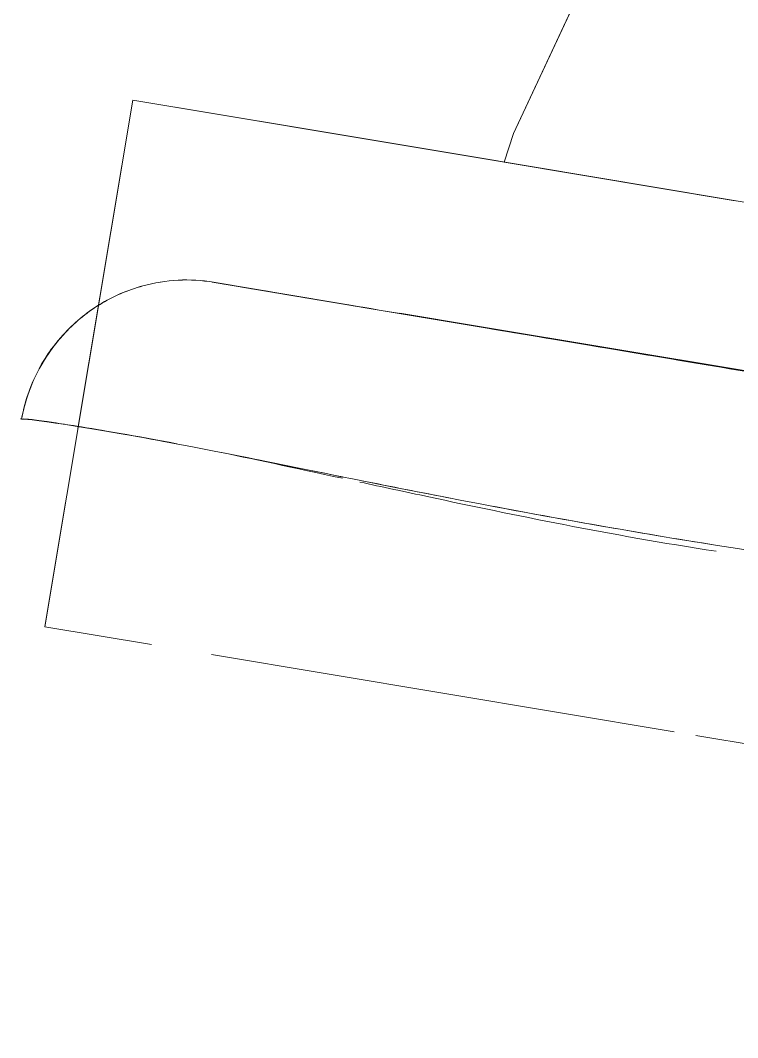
# Model space of a CAD drawing. Header units: millimetres. Extents: x 91786 to 132940, y -1987 to 10096.
# Drawn here: x 124391.89 to 124396.19, y 510.3 to 516.41 of the extents above; entities that cross this region are included whole.
import ezdxf

# ---------------------------------------------------------------- set-up
doc = ezdxf.new("R2010")
doc.units = ezdxf.units.MM
doc.layers.add('0-1', color=7, linetype='Continuous', lineweight=9)
doc.layers.add('P-SANR-FIXT', color=7, linetype='Continuous', lineweight=9)
doc.layers.add('A-DETL-GENF-1', color=7, linetype='Continuous', lineweight=9, true_color=0xe0e0e0)
pattern_1 = [(45, (127032.287, 0), (-35.3553, 35.3553), [])]

# ---------------------------------------------------------------- blocks, each defined once
blk = doc.blocks.new('смеситель для раковины - Default-V60-Развертка 1_66-4')
at = {"layer": '0-1'}
for p, q in [((5721.6664, 515.9285), (5721.1381, 512.7655)), ((5722.1396, 514.8358), (5723.116, 514.6732))]:
    blk.add_line(p, q, dxfattribs=at)
at = {"layer": '0-1', "flags": 128}
for points in [[(5728.4091, 522.9273), (5725.7018, 519.4745), (5723.9532, 515.7269), (5723.8962, 515.5554)], [(5722.1429, 514.8352), (5723.2069, 514.6572), (5726.8292, 514.0521)], [(5723.2695, 514.6476), (5723.7481, 514.5679), (5727.7338, 513.9066), (5731.627, 513.2638)]]:
    blk.add_lwpolyline(points, dxfattribs=at)
at = {"layer": 'P-SANR-FIXT'}
for p, q in [((5721.6664, 515.9285), (5723.6762, 515.5929)), ((5742.1329, 512.5105), (5721.6664, 515.9285)), ((5723.6762, 515.5929), (5725.2053, 515.3375)), ((5723.8962, 515.5554), (5725.2843, 515.3231)), ((5725.2843, 515.3231), (5723.8962, 515.5554)), ((5721.7785, 512.6586), (5721.1381, 512.7655)), ((5721.1381, 512.7655), (5721.7785, 512.6586)), ((5724.9176, 512.1343), (5722.1398, 512.5982)), ((5722.1398, 512.5982), (5724.9176, 512.1343)), ((5729.4762, 511.373), (5725.0469, 512.1127)), ((5725.0469, 512.1127), (5729.4762, 511.373))]:
    blk.add_line(p, q, dxfattribs=at)
at = {"layer": 'P-SANR-FIXT', "flags": 128}
for points in [[(5720.9986, 514.0128), (5720.9938, 514.0136), (5720.9913, 514.014)], [(5720.9913, 514.014), (5720.9938, 514.0136), (5720.9985, 514.0128)]]:
    blk.add_lwpolyline(points, dxfattribs=at)
at = {"layer": 'P-SANR-FIXT'}
for points, knots in [([(5720.999, 514.0127), (5721.0314, 514.2), (5721.1638, 514.4652), (5721.4588, 514.7118), (5721.7679, 514.8448), (5722.0106, 514.859), (5722.1508, 514.8339)], [0, 0, 0, 0, 0.363636, 0.545455, 0.727273, 1, 1, 1, 1]), ([(5720.999, 514.0127), (5721.0314, 514.2), (5721.1638, 514.4652), (5721.4588, 514.7118), (5721.7679, 514.8448), (5722.0106, 514.859), (5722.1508, 514.8339)], [0, 0, 0, 0, 0.363636, 0.545455, 0.727273, 1, 1, 1, 1]), ([(5720.999, 514.0127), (5721.0314, 514.2), (5721.1638, 514.4652), (5721.4588, 514.7118), (5721.7679, 514.8448), (5722.0106, 514.859), (5722.1508, 514.8339)], [0, 0, 0, 0, 0.363636, 0.545455, 0.727273, 1, 1, 1, 1]), ([(5720.999, 514.0127), (5721.0317, 514.1996), (5721.1642, 514.4644), (5721.4592, 514.7109), (5721.7682, 514.8441), (5722.0108, 514.8587), (5722.1508, 514.8339)], [0, 0, 0, 0, 0.363636, 0.545455, 0.727273, 1, 1, 1, 1]), ([(5720.999, 514.0127), (5721.0314, 514.2), (5721.1638, 514.4652), (5721.4588, 514.7118), (5721.6354, 514.7878), (5721.7272, 514.8129)], [0, 0, 0, 0, 0.3636364, 0.5454545, 0.7272727, 0.7272727, 0.7272727, 0.7272727]), ([(5720.999, 514.0127), (5721.0317, 514.1996), (5721.1642, 514.4644), (5721.4592, 514.7109), (5721.6358, 514.7871), (5721.7276, 514.8122)], [0, 0, 0, 0, 0.3636364, 0.5454545, 0.7272727, 0.7272727, 0.7272727, 0.7272727]), ([(5722.956, 514.6991), (5723.1957, 514.659), (5723.7058, 514.5737), (5724.6512, 514.4154), (5725.6579, 514.247), (5726.7797, 514.0593), (5727.6031, 513.9215), (5728.0147, 513.8526)], [0.1669015, 0.1669015, 0.1669015, 0.1669015, 0.25, 0.3125, 0.375, 0.4375, 0.4945195, 0.4945195, 0.4945195, 0.4945195]), ([(5728.0876, 513.8404), (5727.634, 513.9163), (5726.771, 514.0607), (5725.6189, 514.2535), (5724.6174, 514.4211), (5723.6926, 514.5759), (5723.1958, 514.659), (5722.964, 514.6978)], [0.5, 0.5, 0.5, 0.5, 0.5625, 0.625, 0.6875, 0.75, 0.8305142, 0.8305142, 0.8305142, 0.8305142]), ([(5741.8361, 510.5425), (5740.7811, 510.6996), (5738.6452, 511.029), (5735.4693, 511.5377), (5732.4629, 512.0868), (5728.7784, 512.7715), (5724.9197, 513.2343), (5721.8353, 513.9048), (5721.0571, 514.0133), (5720.9986, 514.0128)], [0, 0, 0, 0, 0.1, 0.2, 0.3, 0.4, 0.6, 0.8, 1, 1, 1, 1]), ([(5721.1909, 513.9916), (5721.2313, 513.9855), (5721.4102, 513.9574), (5721.6817, 513.9118), (5721.9306, 513.8642)], [0.0726711, 0.0726711, 0.0726711, 0.0726711, 0.1, 0.1778696, 0.1778696, 0.1778696, 0.1778696]), ([(5723.0309, 513.6341), (5723.1628, 513.6055), (5723.7844, 513.4712), (5724.526, 513.3174), (5725.1704, 513.2182)], [0.2714815, 0.2714815, 0.2714815, 0.2714815, 0.3, 0.4, 0.4, 0.4, 0.4])]:
    blk.add_open_spline(points, degree=3, knots=knots, dxfattribs=at)
for points in [[(5721.7272, 514.8129), (5721.865, 514.8505), (5722.0106, 514.859), (5722.1508, 514.8339)], [(5721.7272, 514.8129), (5721.865, 514.8505), (5722.0106, 514.859), (5722.1508, 514.8339)], [(5721.7276, 514.8122), (5721.8652, 514.85), (5722.0108, 514.8587), (5722.1508, 514.8339)], [(5721.7276, 514.8122), (5721.8652, 514.85), (5722.0108, 514.8587), (5722.1508, 514.8339)], [(5722.7747, 514.7295), (5722.4046, 514.7914), (5722.1938, 514.8267), (5722.1508, 514.8339)], [(5722.1508, 514.8339), (5722.1937, 514.8267), (5722.4034, 514.7916), (5722.7691, 514.7304)], [(5720.9985, 514.0128), (5721.0201, 514.0151), (5721.0837, 514.0077), (5721.1909, 513.9916)], [(5722.1543, 513.8203), (5722.3801, 513.7747), (5722.6376, 513.7192), (5722.9252, 513.6569)]]:
    blk.add_open_spline(points, degree=3, dxfattribs=at)
blk = doc.blocks.new('смеситель для раковины - Default-V62-Развертка 1_66-4')
at = {"layer": '0-1'}
for p, q in [((5725.7018, 519.4745), (5723.9532, 515.7269)), ((5721.6664, 515.9285), (5721.337, 513.9564)), ((5723.9532, 515.7269), (5723.8962, 515.5554)), ((5722.1396, 514.8358), (5723.116, 514.6732)), ((5722.1429, 514.8352), (5723.2069, 514.6572)), ((5723.2699, 514.6467), (5726.8292, 514.0521)), ((5721.2628, 513.5118), (5721.1381, 512.7655))]:
    blk.add_line(p, q, dxfattribs=at)
at = {"layer": '0-1', "flags": 128}
blk.add_lwpolyline([(5723.2695, 514.6476), (5723.7481, 514.5679), (5727.7338, 513.9066), (5731.627, 513.2638)], dxfattribs=at)
at = {"layer": 'P-SANR-FIXT'}
for p, q in [((5721.6664, 515.9285), (5722.6681, 515.7612)), ((5723.6762, 515.5929), (5721.6664, 515.9285)), ((5722.6681, 515.7612), (5723.6762, 515.5929)), ((5723.6762, 515.5929), (5725.2053, 515.3375)), ((5725.2053, 515.3375), (5723.6762, 515.5929)), ((5723.8962, 515.5554), (5725.2843, 515.3231)), ((5725.2843, 515.3231), (5723.8962, 515.5554)), ((5720.9913, 514.014), (5720.9938, 514.0136)), ((5720.9938, 514.0136), (5720.9985, 514.0128)), ((5721.7785, 512.6586), (5721.1381, 512.7655)), ((5721.1381, 512.7655), (5721.7785, 512.6586)), ((5724.9176, 512.1343), (5722.1398, 512.5982)), ((5722.1398, 512.5982), (5724.9176, 512.1343)), ((5729.4762, 511.373), (5725.0469, 512.1127)), ((5725.0469, 512.1127), (5729.4762, 511.373))]:
    blk.add_line(p, q, dxfattribs=at)
at = {"layer": 'P-SANR-FIXT', "flags": 128}
blk.add_lwpolyline([(5720.9986, 514.0128), (5720.9938, 514.0136), (5720.9913, 514.014)], dxfattribs=at)
at = {"layer": 'P-SANR-FIXT'}
for points, knots in [([(5720.999, 514.0127), (5721.0314, 514.2), (5721.1638, 514.4652), (5721.4588, 514.7118), (5721.7679, 514.8448), (5722.0106, 514.859), (5722.1508, 514.8339)], [0, 0, 0, 0, 0.363636, 0.545455, 0.727273, 1, 1, 1, 1]), ([(5720.999, 514.0127), (5721.0314, 514.2), (5721.1638, 514.4652), (5721.4588, 514.7118), (5721.7679, 514.8448), (5722.0106, 514.859), (5722.1508, 514.8339)], [0, 0, 0, 0, 0.363636, 0.545455, 0.727273, 1, 1, 1, 1]), ([(5720.999, 514.0127), (5721.0317, 514.1996), (5721.1642, 514.4644), (5721.4592, 514.7109), (5721.7682, 514.8441), (5722.0108, 514.8587), (5722.1508, 514.8339)], [0, 0, 0, 0, 0.363636, 0.545455, 0.727273, 1, 1, 1, 1]), ([(5720.999, 514.0127), (5721.0317, 514.1996), (5721.1642, 514.4644), (5721.4592, 514.7109), (5721.7682, 514.8441), (5722.0108, 514.8587), (5722.1508, 514.8339)], [0, 0, 0, 0, 0.363636, 0.545455, 0.727273, 1, 1, 1, 1]), ([(5720.999, 514.0127), (5721.0317, 514.1996), (5721.1642, 514.4644), (5721.4592, 514.7109), (5721.7682, 514.8441), (5722.0108, 514.8587), (5722.1508, 514.8339)], [0, 0, 0, 0, 0.363636, 0.545455, 0.727273, 1, 1, 1, 1]), ([(5721.2474, 514.5179), (5721.3113, 514.5885), (5721.4588, 514.7118), (5721.7679, 514.8448), (5722.0106, 514.859), (5722.1508, 514.8339)], [0.3636364, 0.3636364, 0.3636364, 0.3636364, 0.5454545, 0.7272727, 1, 1, 1, 1]), ([(5721.2478, 514.5171), (5721.3117, 514.5877), (5721.4592, 514.7109), (5721.7682, 514.8441), (5722.0108, 514.8587), (5722.1508, 514.8339)], [0.3636364, 0.3636364, 0.3636364, 0.3636364, 0.5454545, 0.7272727, 1, 1, 1, 1]), ([(5722.956, 514.6991), (5723.1957, 514.659), (5723.7058, 514.5737), (5724.6512, 514.4154), (5725.6579, 514.247), (5726.7797, 514.0593), (5727.6031, 513.9215), (5728.0147, 513.8526)], [0.1669015, 0.1669015, 0.1669015, 0.1669015, 0.25, 0.3125, 0.375, 0.4375, 0.4945195, 0.4945195, 0.4945195, 0.4945195]), ([(5728.0876, 513.8404), (5727.634, 513.9163), (5726.771, 514.0607), (5725.6189, 514.2535), (5724.6174, 514.4211), (5723.6926, 514.5759), (5723.1958, 514.659), (5722.964, 514.6978)], [0.5, 0.5, 0.5, 0.5, 0.5625, 0.625, 0.6875, 0.75, 0.8305142, 0.8305142, 0.8305142, 0.8305142]), ([(5721.1909, 513.9916), (5721.2313, 513.9855), (5721.4102, 513.9574), (5721.6817, 513.9118), (5721.9306, 513.8642)], [0.0726711, 0.0726711, 0.0726711, 0.0726711, 0.1, 0.1778696, 0.1778696, 0.1778696, 0.1778696]), ([(5723.0309, 513.6341), (5723.1628, 513.6055), (5723.7844, 513.4712), (5724.526, 513.3174), (5725.1704, 513.2182)], [0.2714815, 0.2714815, 0.2714815, 0.2714815, 0.3, 0.4, 0.4, 0.4, 0.4])]:
    blk.add_open_spline(points, degree=3, knots=knots, dxfattribs=at)
for points in [[(5721.7272, 514.8129), (5721.865, 514.8505), (5722.0106, 514.859), (5722.1508, 514.8339)], [(5721.7272, 514.8129), (5721.865, 514.8505), (5722.0106, 514.859), (5722.1508, 514.8339)], [(5721.7276, 514.8122), (5721.8652, 514.85), (5722.0108, 514.8587), (5722.1508, 514.8339)], [(5721.7276, 514.8122), (5721.8652, 514.85), (5722.0108, 514.8587), (5722.1508, 514.8339)], [(5721.2474, 514.5179), (5721.3113, 514.5885), (5721.4588, 514.7118), (5721.6354, 514.7878), (5721.7272, 514.8129)], [(5721.4665, 514.6991), (5721.5475, 514.749), (5721.6358, 514.7871), (5721.7276, 514.8122)], [(5722.7747, 514.7295), (5722.4046, 514.7914), (5722.1938, 514.8267), (5722.1508, 514.8339)], [(5722.1508, 514.8339), (5722.1937, 514.8267), (5722.4034, 514.7916), (5722.7691, 514.7304)], [(5721.2478, 514.5171), (5721.3117, 514.5877), (5721.3855, 514.6493), (5721.4665, 514.6991)], [(5721.0582, 514.2177), (5721.1032, 514.3276), (5721.1676, 514.4297), (5721.2474, 514.5179)], [(5721.1216, 514.3448), (5721.1575, 514.4064), (5721.1999, 514.4643), (5721.2478, 514.5171)], [(5720.999, 514.0127), (5721.0194, 514.1295), (5721.0616, 514.2423), (5721.1216, 514.3448)], [(5720.999, 514.0127), (5721.0112, 514.0829), (5721.0312, 514.1517), (5721.0582, 514.2177)], [(5720.9985, 514.0128), (5721.0201, 514.0151), (5721.0837, 514.0077), (5721.1909, 513.9916)], [(5721.1926, 513.9903), (5721.0847, 514.0059), (5721.0198, 514.013), (5720.9986, 514.0128)], [(5721.9305, 513.8634), (5721.7149, 513.9041), (5721.536, 513.9356), (5721.3942, 513.9588)], [(5722.1543, 513.8203), (5722.3801, 513.7747), (5722.6376, 513.7192), (5722.9252, 513.6569)], [(5722.9258, 513.6654), (5722.6378, 513.7233), (5722.3802, 513.776), (5722.1548, 513.8202)], [(5723.5854, 513.535), (5723.3947, 513.5718), (5723.2136, 513.6077), (5723.0425, 513.6419)], [(5725.1774, 513.2535), (5724.6829, 513.332), (5724.2266, 513.4135), (5723.8118, 513.4918)]]:
    blk.add_open_spline(points, degree=3, dxfattribs=at)
blk = doc.blocks.new('смеситель для раковины - Default-V64-Развертка 1_66-4')
at = {"layer": '0-1'}
for p, q in [((5721.6664, 515.9285), (5721.337, 513.9564)), ((5722.1396, 514.8358), (5723.116, 514.6732)), ((5722.1429, 514.8352), (5723.2069, 514.6572)), ((5723.2699, 514.6467), (5726.8292, 514.0521)), ((5721.2628, 513.5118), (5721.1381, 512.7655))]:
    blk.add_line(p, q, dxfattribs=at)
at = {"layer": '0-1', "flags": 128}
for points in [[(5725.7018, 519.4745), (5723.9532, 515.7269), (5723.8962, 515.5554)], [(5723.2695, 514.6476), (5723.7481, 514.5679), (5727.7338, 513.9066), (5731.627, 513.2638)]]:
    blk.add_lwpolyline(points, dxfattribs=at)
at = {"layer": 'P-SANR-FIXT'}
for p, q in [((5721.6664, 515.9285), (5723.6762, 515.5929)), ((5723.6762, 515.5929), (5721.6664, 515.9285)), ((5723.6762, 515.5929), (5725.2053, 515.3375)), ((5725.2053, 515.3375), (5723.6762, 515.5929)), ((5723.8962, 515.5554), (5725.2843, 515.3231)), ((5725.2843, 515.3231), (5723.8962, 515.5554)), ((5721.7785, 512.6586), (5721.1381, 512.7655)), ((5721.1381, 512.7655), (5721.7785, 512.6586)), ((5724.9176, 512.1343), (5722.1398, 512.5982)), ((5722.1398, 512.5982), (5724.9176, 512.1343)), ((5729.4762, 511.373), (5725.0469, 512.1127)), ((5725.0469, 512.1127), (5729.4762, 511.373))]:
    blk.add_line(p, q, dxfattribs=at)
at = {"layer": 'P-SANR-FIXT', "flags": 128}
for points in [[(5720.9913, 514.014), (5720.9938, 514.0136), (5720.9985, 514.0128)], [(5720.9986, 514.0128), (5720.9938, 514.0136), (5720.9913, 514.014)]]:
    blk.add_lwpolyline(points, dxfattribs=at)
at = {"layer": 'P-SANR-FIXT'}
for points, knots in [([(5720.999, 514.0127), (5721.0314, 514.2), (5721.1638, 514.4652), (5721.4588, 514.7118), (5721.7679, 514.8448), (5722.0106, 514.859), (5722.1508, 514.8339)], [0, 0, 0, 0, 0.363636, 0.545455, 0.727273, 1, 1, 1, 1]), ([(5720.999, 514.0127), (5721.0314, 514.2), (5721.1638, 514.4652), (5721.4588, 514.7118), (5721.7679, 514.8448), (5722.0106, 514.859), (5722.1508, 514.8339)], [0, 0, 0, 0, 0.363636, 0.545455, 0.727273, 1, 1, 1, 1]), ([(5720.999, 514.0127), (5721.0317, 514.1996), (5721.1642, 514.4644), (5721.4592, 514.7109), (5721.7682, 514.8441), (5722.0108, 514.8587), (5722.1508, 514.8339)], [0, 0, 0, 0, 0.363636, 0.545455, 0.727273, 1, 1, 1, 1]), ([(5720.999, 514.0127), (5721.0317, 514.1996), (5721.1642, 514.4644), (5721.4592, 514.7109), (5721.7682, 514.8441), (5722.0108, 514.8587), (5722.1508, 514.8339)], [0, 0, 0, 0, 0.363636, 0.545455, 0.727273, 1, 1, 1, 1]), ([(5720.999, 514.0127), (5721.0314, 514.2), (5721.1638, 514.4652), (5721.4588, 514.7118), (5721.6354, 514.7878), (5721.7272, 514.8129)], [0, 0, 0, 0, 0.3636364, 0.5454545, 0.7272727, 0.7272727, 0.7272727, 0.7272727]), ([(5722.956, 514.6991), (5723.1957, 514.659), (5723.7058, 514.5737), (5724.6512, 514.4154), (5725.6579, 514.247), (5726.7797, 514.0593), (5727.6031, 513.9215), (5728.0147, 513.8526)], [0.1669015, 0.1669015, 0.1669015, 0.1669015, 0.25, 0.3125, 0.375, 0.4375, 0.4945195, 0.4945195, 0.4945195, 0.4945195]), ([(5728.0876, 513.8404), (5727.634, 513.9163), (5726.771, 514.0607), (5725.6189, 514.2535), (5724.6174, 514.4211), (5723.6926, 514.5759), (5723.1958, 514.659), (5722.964, 514.6978)], [0.5, 0.5, 0.5, 0.5, 0.5625, 0.625, 0.6875, 0.75, 0.8305142, 0.8305142, 0.8305142, 0.8305142]), ([(5721.1909, 513.9916), (5721.2313, 513.9855), (5721.4102, 513.9574), (5721.6817, 513.9118), (5721.9306, 513.8642)], [0.0726711, 0.0726711, 0.0726711, 0.0726711, 0.1, 0.1778696, 0.1778696, 0.1778696, 0.1778696]), ([(5723.0309, 513.6341), (5723.1628, 513.6055), (5723.7844, 513.4712), (5724.526, 513.3174), (5725.1704, 513.2182)], [0.2714815, 0.2714815, 0.2714815, 0.2714815, 0.3, 0.4, 0.4, 0.4, 0.4])]:
    blk.add_open_spline(points, degree=3, knots=knots, dxfattribs=at)
for points in [[(5721.7272, 514.8129), (5721.865, 514.8505), (5722.0106, 514.859), (5722.1508, 514.8339)], [(5721.7272, 514.8129), (5721.865, 514.8505), (5722.0106, 514.859), (5722.1508, 514.8339)], [(5721.7272, 514.8129), (5721.7961, 514.8317), (5721.8669, 514.8432), (5721.9381, 514.8469)], [(5721.7276, 514.8122), (5721.8652, 514.85), (5722.0108, 514.8587), (5722.1508, 514.8339)], [(5721.7276, 514.8122), (5721.8652, 514.85), (5722.0108, 514.8587), (5722.1508, 514.8339)], [(5721.9381, 514.8469), (5722.0093, 514.8506), (5722.0807, 514.8464), (5722.1508, 514.8339)], [(5721.4665, 514.6991), (5721.5475, 514.749), (5721.6358, 514.7871), (5721.7276, 514.8122)], [(5722.7747, 514.7295), (5722.4046, 514.7914), (5722.1938, 514.8267), (5722.1508, 514.8339)], [(5722.1508, 514.8339), (5722.1937, 514.8267), (5722.4034, 514.7916), (5722.7691, 514.7304)], [(5721.2478, 514.5171), (5721.3117, 514.5877), (5721.3855, 514.6493), (5721.4665, 514.6991)], [(5721.0584, 514.2173), (5721.1035, 514.327), (5721.1679, 514.429), (5721.2478, 514.5171)], [(5720.999, 514.0127), (5721.0113, 514.0828), (5721.0314, 514.1514), (5721.0584, 514.2173)], [(5720.9985, 514.0128), (5721.0201, 514.0151), (5721.0837, 514.0077), (5721.1909, 513.9916)], [(5721.1926, 513.9903), (5721.0847, 514.0059), (5721.0198, 514.013), (5720.9986, 514.0128)], [(5721.9305, 513.8634), (5721.7149, 513.9041), (5721.536, 513.9356), (5721.3942, 513.9588)], [(5722.1543, 513.8203), (5722.3801, 513.7747), (5722.6376, 513.7192), (5722.9252, 513.6569)], [(5722.9258, 513.6654), (5722.6378, 513.7233), (5722.3802, 513.776), (5722.1548, 513.8202)], [(5723.5854, 513.535), (5723.3947, 513.5718), (5723.2136, 513.6077), (5723.0425, 513.6419)], [(5725.1774, 513.2535), (5724.6829, 513.332), (5724.2266, 513.4135), (5723.8118, 513.4918)]]:
    blk.add_open_spline(points, degree=3, dxfattribs=at)
blk = doc.blocks.new('смеситель для раковины - Default-V66-Развертка 1_66-4')
at = {"layer": '0-1'}
for p, q in [((5721.6664, 515.9285), (5721.337, 513.9564)), ((5722.1396, 514.8358), (5723.116, 514.6732)), ((5722.1429, 514.8352), (5723.2069, 514.6572)), ((5723.2699, 514.6467), (5726.8292, 514.0521)), ((5721.2628, 513.5118), (5721.1381, 512.7655))]:
    blk.add_line(p, q, dxfattribs=at)
at = {"layer": '0-1', "flags": 128}
for points in [[(5725.7018, 519.4745), (5723.9532, 515.7269), (5723.8962, 515.5554)], [(5723.2695, 514.6476), (5723.7481, 514.5679), (5727.7338, 513.9066), (5731.627, 513.2638)]]:
    blk.add_lwpolyline(points, dxfattribs=at)
at = {"layer": 'P-SANR-FIXT'}
for p, q in [((5721.6664, 515.9285), (5723.6762, 515.5929)), ((5723.6762, 515.5929), (5721.6664, 515.9285)), ((5723.6762, 515.5929), (5725.2053, 515.3375)), ((5725.2053, 515.3375), (5723.6762, 515.5929)), ((5723.8962, 515.5554), (5725.2843, 515.3231)), ((5725.2843, 515.3231), (5723.8962, 515.5554)), ((5721.7785, 512.6586), (5721.1381, 512.7655)), ((5721.1381, 512.7655), (5721.7785, 512.6586)), ((5724.9176, 512.1343), (5722.1398, 512.5982)), ((5722.1398, 512.5982), (5724.9176, 512.1343)), ((5729.4762, 511.373), (5725.0469, 512.1127)), ((5725.0469, 512.1127), (5729.4762, 511.373))]:
    blk.add_line(p, q, dxfattribs=at)
at = {"layer": 'P-SANR-FIXT', "flags": 128}
for points in [[(5720.9986, 514.0128), (5720.9938, 514.0136), (5720.9913, 514.014)], [(5720.9913, 514.014), (5720.9938, 514.0136), (5720.9985, 514.0128)]]:
    blk.add_lwpolyline(points, dxfattribs=at)
at = {"layer": 'P-SANR-FIXT'}
for points, knots in [([(5720.999, 514.0127), (5721.0314, 514.2), (5721.1638, 514.4652), (5721.4588, 514.7118), (5721.7679, 514.8448), (5722.0106, 514.859), (5722.1508, 514.8339)], [0, 0, 0, 0, 0.363636, 0.545455, 0.727273, 1, 1, 1, 1]), ([(5720.999, 514.0127), (5721.0314, 514.2), (5721.1638, 514.4652), (5721.4588, 514.7118), (5721.7679, 514.8448), (5722.0106, 514.859), (5722.1508, 514.8339)], [0, 0, 0, 0, 0.363636, 0.545455, 0.727273, 1, 1, 1, 1]), ([(5720.999, 514.0127), (5721.0317, 514.1996), (5721.1642, 514.4644), (5721.4592, 514.7109), (5721.7682, 514.8441), (5722.0108, 514.8587), (5722.1508, 514.8339)], [0, 0, 0, 0, 0.363636, 0.545455, 0.727273, 1, 1, 1, 1]), ([(5720.999, 514.0127), (5721.0317, 514.1996), (5721.1642, 514.4644), (5721.4592, 514.7109), (5721.7682, 514.8441), (5722.0108, 514.8587), (5722.1508, 514.8339)], [0, 0, 0, 0, 0.363636, 0.545455, 0.727273, 1, 1, 1, 1]), ([(5722.956, 514.6991), (5723.1957, 514.659), (5723.7058, 514.5737), (5724.6512, 514.4154), (5725.6579, 514.247), (5726.7797, 514.0593), (5727.6031, 513.9215), (5728.0147, 513.8526)], [0.1669015, 0.1669015, 0.1669015, 0.1669015, 0.25, 0.3125, 0.375, 0.4375, 0.4945195, 0.4945195, 0.4945195, 0.4945195]), ([(5728.0876, 513.8404), (5727.634, 513.9163), (5726.771, 514.0607), (5725.6189, 514.2535), (5724.6174, 514.4211), (5723.6926, 514.5759), (5723.1958, 514.659), (5722.964, 514.6978)], [0.5, 0.5, 0.5, 0.5, 0.5625, 0.625, 0.6875, 0.75, 0.8305142, 0.8305142, 0.8305142, 0.8305142]), ([(5721.1909, 513.9916), (5721.2313, 513.9855), (5721.4102, 513.9574), (5721.6817, 513.9118), (5721.9306, 513.8642)], [0.0726711, 0.0726711, 0.0726711, 0.0726711, 0.1, 0.1778696, 0.1778696, 0.1778696, 0.1778696]), ([(5723.0309, 513.6341), (5723.1628, 513.6055), (5723.7844, 513.4712), (5724.526, 513.3174), (5725.1704, 513.2182)], [0.2714815, 0.2714815, 0.2714815, 0.2714815, 0.3, 0.4, 0.4, 0.4, 0.4])]:
    blk.add_open_spline(points, degree=3, knots=knots, dxfattribs=at)
for points in [[(5721.7272, 514.8129), (5721.865, 514.8505), (5722.0106, 514.859), (5722.1508, 514.8339)], [(5721.7272, 514.8129), (5721.865, 514.8505), (5722.0106, 514.859), (5722.1508, 514.8339)], [(5721.7272, 514.8129), (5721.865, 514.8505), (5722.0106, 514.859), (5722.1508, 514.8339)], [(5721.7276, 514.8122), (5721.8652, 514.85), (5722.0108, 514.8587), (5722.1508, 514.8339)], [(5721.7276, 514.8122), (5721.8652, 514.85), (5722.0108, 514.8587), (5722.1508, 514.8339)], [(5721.7276, 514.8122), (5721.7964, 514.8311), (5721.8672, 514.8427), (5721.9383, 514.8465)], [(5721.9383, 514.8465), (5722.0094, 514.8503), (5722.0808, 514.8463), (5722.1508, 514.8339)], [(5721.466, 514.7), (5721.5471, 514.7498), (5721.6354, 514.7878), (5721.7272, 514.8129)], [(5721.4665, 514.6991), (5721.5475, 514.749), (5721.6358, 514.7871), (5721.7276, 514.8122)], [(5722.7747, 514.7295), (5722.4046, 514.7914), (5722.1938, 514.8267), (5722.1508, 514.8339)], [(5722.1508, 514.8339), (5722.1937, 514.8267), (5722.4034, 514.7916), (5722.7691, 514.7304)], [(5721.2474, 514.5179), (5721.3113, 514.5885), (5721.385, 514.6502), (5721.466, 514.7)], [(5721.2478, 514.5171), (5721.3117, 514.5877), (5721.3855, 514.6493), (5721.4665, 514.6991)], [(5720.999, 514.0127), (5721.0314, 514.2), (5721.1197, 514.3768), (5721.2474, 514.5179)], [(5720.999, 514.0127), (5721.0317, 514.1996), (5721.12, 514.3761), (5721.2478, 514.5171)], [(5720.9985, 514.0128), (5721.0201, 514.0151), (5721.0837, 514.0077), (5721.1909, 513.9916)], [(5721.1926, 513.9903), (5721.0847, 514.0059), (5721.0198, 514.013), (5720.9986, 514.0128)], [(5721.9305, 513.8634), (5721.7149, 513.9041), (5721.536, 513.9356), (5721.3942, 513.9588)], [(5722.1543, 513.8203), (5722.3801, 513.7747), (5722.6376, 513.7192), (5722.9252, 513.6569)], [(5722.9258, 513.6654), (5722.6378, 513.7233), (5722.3802, 513.776), (5722.1548, 513.8202)], [(5723.5854, 513.535), (5723.3947, 513.5718), (5723.2136, 513.6077), (5723.0425, 513.6419)], [(5725.1774, 513.2535), (5724.6829, 513.332), (5724.2266, 513.4135), (5723.8118, 513.4918)]]:
    blk.add_open_spline(points, degree=3, dxfattribs=at)
blk = doc.blocks.new('смеситель для раковины - Default-V68-Развертка 1_66-4')
at = {"layer": '0-1'}
for p, q in [((5721.6664, 515.9285), (5721.337, 513.9564)), ((5722.1396, 514.8358), (5723.116, 514.6732)), ((5722.1429, 514.8352), (5723.2069, 514.6572)), ((5723.2699, 514.6467), (5726.8292, 514.0521)), ((5721.2628, 513.5118), (5721.1381, 512.7655))]:
    blk.add_line(p, q, dxfattribs=at)
at = {"layer": '0-1', "flags": 128}
for points in [[(5725.7018, 519.4745), (5723.9532, 515.7269), (5723.8962, 515.5554)], [(5723.2695, 514.6476), (5723.7481, 514.5679), (5727.7338, 513.9066), (5731.627, 513.2638)]]:
    blk.add_lwpolyline(points, dxfattribs=at)
at = {"layer": 'P-SANR-FIXT'}
for p, q in [((5721.6664, 515.9285), (5723.6762, 515.5929)), ((5723.6762, 515.5929), (5721.6664, 515.9285)), ((5723.6762, 515.5929), (5725.2053, 515.3375)), ((5725.2053, 515.3375), (5723.6762, 515.5929)), ((5723.8962, 515.5554), (5725.2843, 515.3231)), ((5725.2843, 515.3231), (5723.8962, 515.5554)), ((5721.7785, 512.6586), (5721.1381, 512.7655)), ((5721.1381, 512.7655), (5721.7785, 512.6586)), ((5724.9176, 512.1343), (5722.1398, 512.5982)), ((5722.1398, 512.5982), (5724.9176, 512.1343)), ((5729.4762, 511.373), (5725.0469, 512.1127)), ((5725.0469, 512.1127), (5729.4762, 511.373))]:
    blk.add_line(p, q, dxfattribs=at)
at = {"layer": 'P-SANR-FIXT', "flags": 128}
for points in [[(5720.9986, 514.0128), (5720.9938, 514.0136), (5720.9913, 514.014)], [(5720.9913, 514.014), (5720.9938, 514.0136), (5720.9985, 514.0128)]]:
    blk.add_lwpolyline(points, dxfattribs=at)
at = {"layer": 'P-SANR-FIXT'}
for points, knots in [([(5720.999, 514.0127), (5721.0314, 514.2), (5721.1638, 514.4652), (5721.4588, 514.7118), (5721.7679, 514.8448), (5722.0106, 514.859), (5722.1508, 514.8339)], [0, 0, 0, 0, 0.363636, 0.545455, 0.727273, 1, 1, 1, 1]), ([(5720.999, 514.0127), (5721.0314, 514.2), (5721.1638, 514.4652), (5721.4588, 514.7118), (5721.7679, 514.8448), (5722.0106, 514.859), (5722.1508, 514.8339)], [0, 0, 0, 0, 0.363636, 0.545455, 0.727273, 1, 1, 1, 1]), ([(5720.999, 514.0127), (5721.0317, 514.1996), (5721.1642, 514.4644), (5721.4592, 514.7109), (5721.7682, 514.8441), (5722.0108, 514.8587), (5722.1508, 514.8339)], [0, 0, 0, 0, 0.363636, 0.545455, 0.727273, 1, 1, 1, 1]), ([(5720.999, 514.0127), (5721.0317, 514.1996), (5721.1642, 514.4644), (5721.4592, 514.7109), (5721.7682, 514.8441), (5722.0108, 514.8587), (5722.1508, 514.8339)], [0, 0, 0, 0, 0.363636, 0.545455, 0.727273, 1, 1, 1, 1]), ([(5720.999, 514.0127), (5721.0317, 514.1996), (5721.1642, 514.4644), (5721.4592, 514.7109), (5721.7682, 514.8441), (5722.0108, 514.8587), (5722.1508, 514.8339)], [0, 0, 0, 0, 0.363636, 0.545455, 0.727273, 1, 1, 1, 1]), ([(5720.999, 514.0127), (5721.0314, 514.2), (5721.1638, 514.4652), (5721.4588, 514.7118), (5721.6354, 514.7878), (5721.7272, 514.8129)], [0, 0, 0, 0, 0.3636364, 0.5454545, 0.7272727, 0.7272727, 0.7272727, 0.7272727]), ([(5722.956, 514.6991), (5723.1957, 514.659), (5723.7058, 514.5737), (5724.6512, 514.4154), (5725.6579, 514.247), (5726.7797, 514.0593), (5727.6031, 513.9215), (5728.0147, 513.8526)], [0.1669015, 0.1669015, 0.1669015, 0.1669015, 0.25, 0.3125, 0.375, 0.4375, 0.4945195, 0.4945195, 0.4945195, 0.4945195]), ([(5728.0876, 513.8404), (5727.634, 513.9163), (5726.771, 514.0607), (5725.6189, 514.2535), (5724.6174, 514.4211), (5723.6926, 514.5759), (5723.1958, 514.659), (5722.964, 514.6978)], [0.5, 0.5, 0.5, 0.5, 0.5625, 0.625, 0.6875, 0.75, 0.8305142, 0.8305142, 0.8305142, 0.8305142]), ([(5721.1909, 513.9916), (5721.2313, 513.9855), (5721.4102, 513.9574), (5721.6817, 513.9118), (5721.9306, 513.8642)], [0.0726711, 0.0726711, 0.0726711, 0.0726711, 0.1, 0.1778696, 0.1778696, 0.1778696, 0.1778696]), ([(5723.0309, 513.6341), (5723.1628, 513.6055), (5723.7844, 513.4712), (5724.526, 513.3174), (5725.1704, 513.2182)], [0.2714815, 0.2714815, 0.2714815, 0.2714815, 0.3, 0.4, 0.4, 0.4, 0.4])]:
    blk.add_open_spline(points, degree=3, knots=knots, dxfattribs=at)
for points in [[(5721.7272, 514.8129), (5721.865, 514.8505), (5722.0106, 514.859), (5722.1508, 514.8339)], [(5721.7272, 514.8129), (5721.865, 514.8505), (5722.0106, 514.859), (5722.1508, 514.8339)], [(5721.7272, 514.8129), (5721.865, 514.8505), (5722.0106, 514.859), (5722.1508, 514.8339)], [(5721.7272, 514.8129), (5721.865, 514.8505), (5722.0106, 514.859), (5722.1508, 514.8339)], [(5721.7276, 514.8122), (5721.8652, 514.85), (5722.0108, 514.8587), (5722.1508, 514.8339)], [(5721.7276, 514.8122), (5721.7964, 514.8311), (5721.8672, 514.8427), (5721.9383, 514.8465)], [(5721.9383, 514.8465), (5722.0094, 514.8503), (5722.0808, 514.8463), (5722.1508, 514.8339)], [(5721.2478, 514.5171), (5721.3117, 514.5877), (5721.4592, 514.7109), (5721.6358, 514.7871), (5721.7276, 514.8122)], [(5722.7747, 514.7295), (5722.4046, 514.7914), (5722.1938, 514.8267), (5722.1508, 514.8339)], [(5722.1508, 514.8339), (5722.1937, 514.8267), (5722.4034, 514.7916), (5722.7691, 514.7304)], [(5720.999, 514.0127), (5721.0317, 514.1996), (5721.12, 514.3761), (5721.2478, 514.5171)], [(5720.9985, 514.0128), (5721.0201, 514.0151), (5721.0837, 514.0077), (5721.1909, 513.9916)], [(5721.1926, 513.9903), (5721.0847, 514.0059), (5721.0198, 514.013), (5720.9986, 514.0128)], [(5721.9305, 513.8634), (5721.7149, 513.9041), (5721.536, 513.9356), (5721.3942, 513.9588)], [(5722.1543, 513.8203), (5722.3801, 513.7747), (5722.6376, 513.7192), (5722.9252, 513.6569)], [(5722.9258, 513.6654), (5722.6378, 513.7233), (5722.3802, 513.776), (5722.1548, 513.8202)], [(5723.5854, 513.535), (5723.3947, 513.5718), (5723.2136, 513.6077), (5723.0425, 513.6419)], [(5725.1774, 513.2535), (5724.6829, 513.332), (5724.2266, 513.4135), (5723.8118, 513.4918)]]:
    blk.add_open_spline(points, degree=3, dxfattribs=at)

msp = doc.modelspace()

# ---------------------------------------------------------------- hatches: boundary and pattern name
at = {"layer": 'A-DETL-GENF-1'}
h = msp.add_hatch(dxfattribs=at)
h.set_pattern_fill('FP_31', color=256, style=0, pattern_type=2)
h.set_pattern_definition(pattern_1)
h.paths.add_polyline_path([(124331.8953, 0), (124531.7355, 0), (124531.7355, 11), (124502.1195, 11), (124501.8446, 89), (124415.4331, 89), (124415.4331, 95), (124341.0642, 95), (124341.0642, 75), (124332.1195, 75), (124332.1195, 155), (124341.0642, 155), (124341.0642, 135), (124415.4331, 135), (124415.4331, 141), (124502.1195, 141), (124502.1195, 211.7821), (124512.1195, 211.7821), (124512.1195, 235), (124331.8953, 235), (124331.8953, 55.8616)])
h.paths.add_polyline_path([(124489.3236, 498.9888), (124488.8443, 499.0995), (124489.019, 498.9754)])
h.paths.add_polyline_path([(124429.9558, 400), (124531.8953, 400), (124531.8953, 503.0731), (124531.1518, 502.8893), (124530.7007, 502.5929), (124528.803, 501.995), (124526.4765, 500.514), (124524.028, 499.5704), (124520.8953, 499.7079), (124517.5703, 500.2776), (124515.6036, 500.1416), (124515.3238, 501.084), (124515.0901, 501.3208), (124510.9147, 501.0481), (124485.8915, 498.6669), (124480.768, 498.2397), (124483.1034, 498.3171), (124480.2083, 497.8156), (124467.4436, 495.6109), (124453.961, 490.9243), (124442.2455, 483.265), (124433.8519, 472.7266), (124428.9745, 457.663), (124418.9053, 400.0003), (124419.703, 400.0003)])
h.paths.add_polyline_path([(124404.5315, 535.5385), (124404.6206, 535.7154), (124404.6206, 535.5611)])
h.paths.add_polyline_path([(124505.461, 545.5356), (124505.7979, 545.0199), (124506.2969, 544.7343), (124507.1234, 543.6322), (124506.9215, 542.9521), (124507.1422, 544.1053), (124506.9215, 544.3317), (124505.4624, 545.5345)])
h.paths.add_polyline_path([(124505.8444, 541.5541), (124506.0281, 542.1277), (124505.8243, 541.7893), (124505.8317, 541.703)])
h.paths.add_polyline_path([(124464.4208, 534.6129), (124464.4189, 534.4288), (124462.4307, 534.0938), (124462.5174, 534.3079), (124463.5892, 534.4796)])
h.paths.add_polyline_path([(124459.6581, 533.4713), (124461.8419, 534.0095), (124462.5174, 533.7689), (124460.422, 533.4053), (124459.6351, 533.4625)])
h.paths.add_polyline_path([(124445.4002, 524.1961), (124444.2769, 523.9504), (124444.9448, 524.0642)])
h.paths.add_polyline_path([(124440.8801, 520.5258), (124440.138, 520.6276), (124440.1642, 520.5536)])
h.paths.add_polyline_path([(124437.1729, 517.0165), (124437.913, 517.6741), (124438.4515, 517.9566), (124438.2223, 517.2522), (124437.5671, 516.8317), (124437.1674, 516.9094)])
h.paths.add_polyline_path([(124453.8402, 508.8334), (124455.7884, 509.2568), (124454.1494, 509.197), (124452.4946, 508.9637)])
h.paths.add_polyline_path([(124444.3155, 508.0222), (124437.3206, 507.6187), (124438.9419, 507.5422), (124444.7901, 508.0627)])
h.paths.add_polyline_path([(124465.0497, 510.2496), (124465.1714, 510.0214), (124469.7136, 510.6475), (124465.1714, 510.2639)])
h.paths.add_polyline_path([(124489.4849, 512.4444), (124487.1611, 512.2745), (124485.7392, 511.8013), (124485.85, 511.651), (124488.7597, 512.3484)])
h.paths.add_polyline_path([(124331.8953, 400), (124373.1648, 400.0003), (124388.5406, 493.9797), (124392.1239, 513.9745), (124392.3437, 514.0128), (124392.6014, 514.6153), (124392.6014, 515.9219), (124394.8819, 515.7612), (124397.0837, 520.1406), (124399.3044, 522.9273), (124401.6138, 522.8315), (124399.6536, 523.8223), (124393.4597, 528.0267), (124394.6108, 534.3734), (124398.4159, 534.8566), (124398.3507, 535.0774), (124398.762, 534.8566), (124399.3553, 534.8281), (124410.1621, 536.0964), (124411.4554, 536.2801), (124411.9836, 536.0754), (124412.6659, 536.2932), (124414.0065, 536.3996), (124414.1266, 536.4938), (124421.3386, 537.4356), (124506.3599, 545.3362), (124506.9506, 544.9986), (124507.5697, 544.0218), (124507.5907, 543.087), (124506.9779, 542.047), (124505.5104, 541.5219), (124491.6922, 540.4307), (124491.209, 540.6069), (124490.2285, 540.3525), (124490.2285, 540.1667), (124481.2103, 539.2027), (124480.0259, 538.9398), (124478.6169, 538.6088), (124470.9, 536.9822), (124470.7031, 536.736), (124470.4278, 536.4524), (124457.6929, 532.8479), (124458.1478, 532.8213), (124461.7441, 533.3852), (124461.4072, 533.1002), (124460.562, 532.7226), (124459.2919, 532.473), (124458.1478, 532.3378), (124457.8163, 531.9739), (124454.6676, 530.2937), (124452.4619, 529.4345), (124453.1146, 529.2411), (124451.3969, 528.5577), (124450.9924, 528.5577), (124450.6317, 528.0641), (124450.4807, 527.9683), (124449.9477, 527.6133), (124450.3385, 527.4745), (124447.4024, 526.3235), (124447.4024, 525.9223), (124446.3458, 525.448), (124446.3458, 525.1901), (124444.7061, 523.5924), (124441.7595, 522.199), (124442.4644, 521.9618), (124441.6828, 521.4894), (124441.8599, 521.3417), (124441.3216, 520.8456), (124440.1331, 520.0833), (124440.6568, 520.0359), (124440.3778, 519.5759), (124438.8371, 518.4483), (124438.2729, 518.5314), (124436.874, 517.4196), (124436.9083, 517.1216), (124437.0692, 516.9667), (124436.5798, 516.4582), (124436.6954, 516.0865), (124436.0805, 514.8956), (124435.4195, 514.7246), (124435.4066, 514.519), (124434.7207, 514.1043), (124434.8029, 513.053), (124434.4488, 512.49), (124434.102, 512.6289), (124433.5309, 512.0936), (124433.7727, 511.6199), (124433.9061, 511.4074), (124434.1727, 511.2467), (124433.5629, 510.529), (124431.147, 510.8623), (124431.3415, 509.4522), (124433.4948, 509.0926), (124433.2799, 508.0499), (124443.2234, 508.0724), (124445.0485, 508.227), (124448.2094, 508.8175), (124448.2094, 509.0023), (124460.19, 510.0153), (124462.5289, 510.0503), (124466.8187, 510.6061), (124489.9165, 512.8287), (124490.1727, 512.5924), (124489.9165, 512.3907), (124491.0681, 512.5111), (124498.2827, 513.32), (124500.3829, 513.2432), (124501.4571, 513.4515), (124507.8058, 514.006), (124507.8058, 513.7371), (124510.3396, 514.0871), (124510.8307, 514.2858), (124517.3288, 514.7521), (124518.6959, 514.8059), (124521.1601, 515.1146), (124517.9336, 515.0595), (124517.9336, 515.2227), (124528.9003, 516.2591), (124531.8953, 516.5921), (124531.8953, 600), (124331.8953, 600), (124331.8953, 483.0018)])
h.paths.add_polyline_path([(124482.2192, 499.072), (124482.2192, 499.2655), (124482.0635, 499.0896)])
h.paths.add_polyline_path([(124508.6977, 501.2058), (124508.6638, 501.3647), (124508.6638, 501.2067)])
h.paths.add_polyline_path([(124445.1169, 508.7072), (124446.8559, 508.9311), (124446.2798, 508.8175)])
h.paths.add_polyline_path([(124462.9437, 510.0776), (124463.5116, 510.2824), (124463.2656, 510.137)])
h.paths.add_polyline_path([(124471.9543, 510.6875), (124471.437, 510.8036), (124471.1164, 510.7297)])
h.paths.add_polyline_path([(124505.037, 513.6517), (124504.4819, 513.7549), (124504.8503, 513.6692)])
h.paths.add_polyline_path([(124511.5956, 514.3725), (124512.1369, 514.6007), (124511.6815, 514.3847)])
h.paths.add_polyline_path([(124526.0628, 515.3138), (124525.4255, 515.4006), (124524.6875, 515.3174)])
h.paths.add_polyline_path([(124427.9257, 518.1377), (124438.9419, 524.6167), (124443.7307, 527.1624), (124443.2865, 526.4626), (124444.6699, 527.4598), (124445.8428, 528.2748), (124435.4818, 522.5452), (124427.8958, 518.1427)])
h.paths.add_polyline_path([(124448.548, 529.0309), (124451.2589, 530.0707), (124452.0959, 530.3595), (124451.8661, 530.5028), (124454.6676, 531.2697), (124453.1073, 531.2122), (124453.1073, 531.5307), (124450.487, 530.1271), (124448.7249, 529.1449)])
h.paths.add_polyline_path([(124458.7545, 532.0447), (124458.3981, 532.267), (124458.8984, 532.0992)])
h.paths.add_polyline_path([(124476.0783, 537.9099), (124486.5491, 539.6224), (124484.0928, 538.9892), (124476.1821, 537.9158)])
h.paths.add_polyline_path([(124489.0678, 539.9475), (124490.7777, 540.0439), (124490.0211, 539.9753), (124489.2255, 539.9521)])
h = msp.add_hatch(dxfattribs=at)
h.set_pattern_fill('FP_31', color=256, style=0, pattern_type=2)
h.set_pattern_definition(pattern_1)
h.paths.add_polyline_path([(124494.8356, 499.5842), (124494.999, 499.7702), (124494.999, 499.6073)])
h.paths.add_polyline_path([(124517.3779, 501.4607), (124515.6482, 501.1412), (124515.3238, 500.8153), (124515.5338, 500.7524), (124515.6036, 500.1416), (124515.9366, 499.9896), (124531.2971, 502.9848), (124530.7907, 502.9996), (124523.847, 502.248), (124517.4715, 501.4755)])
h.paths.add_polyline_path([(124515.4531, 501.3426), (124516.4968, 501.3208), (124515.6804, 501.3566)])
h.paths.add_polyline_path([(124389.1672, 400), (124396.0634, 400.0003), (124396.0806, 400.0003), (124418.807, 400.0003), (124429.6269, 460.2271), (124434.2108, 473.1773), (124443.2279, 484.1061), (124455.717, 491.7869), (124470.6248, 496.367), (124474.0747, 497.1764), (124478.0206, 497.829), (124486.6222, 498.6892), (124491.5853, 499.1198), (124507.7139, 500.8252), (124511.1, 501.0678), (124515.4672, 501.8253), (124514.6249, 502.084), (124516.4193, 502.5117), (124531.5292, 504.8921), (124531.8953, 505.0722), (124531.7822, 515.6334), (124437.7805, 507.4815), (124434.4488, 507.6342), (124432.9787, 507.5531), (124432.9078, 505.9394), (124392.0335, 512.7655), (124392.1239, 513.9745), (124391.8617, 513.8202), (124375.2739, 413.1292), (124373.1648, 400.0003), (124388.5406, 400.0003)])
h.paths.add_polyline_path([(124482.2192, 499.072), (124482.4288, 499.2818), (124482.3921, 499.1049)])
h.paths.add_polyline_path([(124531.8953, 503.5217), (124531.6239, 503.5713), (124531.8691, 503.5253)])
h.paths.add_polyline_path([(124437.9657, 507.4815), (124443.2234, 507.9292), (124444.4741, 508.3177), (124444.3155, 508.5052), (124437.7973, 508.0926), (124433.6774, 508.0622), (124434.9641, 507.8257), (124437.9479, 507.4853)])
h.paths.add_polyline_path([(124464.3642, 510.3398), (124463.9653, 510.161), (124464.1163, 510.294)])
h.paths.add_polyline_path([(124444.3155, 508.0222), (124485.5853, 511.796), (124485.9624, 512.0293), (124486.8141, 512.2284), (124488.0388, 512.6629), (124462.2245, 510.1113), (124459.7531, 510.0553), (124456.9141, 509.9556), (124447.6013, 508.9429), (124447.4819, 508.7072), (124444.4952, 508.0724)])
h.paths.add_polyline_path([(124433.1505, 508.0656), (124432.9787, 508.3471), (124433.337, 508.6217), (124433.337, 509.1189), (124392.5668, 515.7612), (124392.3437, 514.0128), (124392.6014, 513.8949), (124399.1677, 513.0934), (124400.9983, 513.2199), (124406.3929, 512.3706), (124419.3528, 510.1968), (124420.9697, 509.8663), (124425.3403, 509.0575), (124429.0578, 508.5909), (124432.9787, 508.0864)])
h.paths.add_polyline_path([(124453.8402, 508.8334), (124453.459, 509.0997), (124454.44, 508.9637), (124454.1494, 508.9006)])
h.paths.add_polyline_path([(124427.9257, 518.1377), (124428.2786, 518.3563), (124438.9419, 524.6258), (124443.779, 527.2002), (124445.1879, 527.6111), (124443.7658, 526.6966), (124443.1463, 526.7049), (124442.3734, 526.4626), (124435.5965, 522.6016), (124427.9861, 518.1715)])
h.paths.add_polyline_path([(124431.1425, 510.9169), (124416.4766, 513.6561), (124424.6527, 515.8727), (124423.8949, 515.756), (124424.5544, 516.2514), (124428.2836, 518.0779), (124428.8231, 518.2489), (124428.8231, 517.9876), (124429.5029, 517.6085), (124430.9031, 513.0931), (124431.1192, 511.1998)])
h.paths.add_polyline_path([(124437.1729, 517.0165), (124437.4269, 516.758), (124438.4747, 517.5697), (124438.1798, 517.814), (124437.2394, 517.1216)])
h.paths.add_polyline_path([(124480.0259, 539.0425), (124483.8727, 539.4322), (124480.05, 539.0466)])
h.paths.add_polyline_path([(124478.6169, 538.6088), (124479.2514, 538.9058), (124478.8387, 538.6514)])
h.paths.add_polyline_path([(124505.8444, 541.5541), (124507.1422, 542.3258), (124507.6435, 543.7365), (124505.8464, 541.5565)])
h.paths.add_polyline_path([(124505.461, 545.5356), (124505.9986, 545.3382), (124505.4633, 545.5351)])
h.paths.add_polyline_path([(124402.7792, 522.3458), (124427.4919, 517.9174), (124422.4484, 515.4363), (124413.9407, 514.065), (124411.0666, 516.3737), (124406.1518, 520.9404), (124402.9975, 522.2549)])
h.paths.add_polyline_path([(124431.2617, 509.4655), (124431.2628, 510.8964), (124433.7367, 510.6956), (124434.3283, 511.6199), (124433.7727, 511.6199), (124433.8283, 511.7314), (124433.6256, 512.1823), (124434.1153, 512.6236), (124434.7369, 512.6289), (124435.0761, 514.3192), (124435.4195, 514.7246), (124435.4376, 515.0128), (124436.1719, 515.152), (124437.0692, 516.9667), (124436.9083, 517.1216), (124436.874, 517.4196), (124438.2729, 518.5314), (124438.411, 518.6792), (124439.1302, 518.6197), (124440.4733, 519.6604), (124440.2057, 519.7931), (124440.1331, 520.0833), (124441.8599, 521.3417), (124441.6103, 521.4766), (124441.5922, 521.7655), (124442.4644, 521.9618), (124441.8244, 522.2324), (124443.0644, 522.6922), (124443.435, 522.7311), (124446.1742, 524.9929), (124446.1363, 525.2632), (124446.3458, 525.448), (124447.4024, 525.9223), (124447.4804, 526.0168), (124447.4875, 526.3553), (124450.3385, 527.4745), (124449.8823, 527.6593), (124450.5984, 528.2142), (124450.7169, 528.4196), (124451.483, 528.4858), (124451.8003, 528.5577), (124453.7087, 529.607), (124453.4967, 529.8107), (124454.1168, 530.145), (124456.9141, 531.1966), (124456.9141, 531.4969), (124457.8999, 532.0266), (124457.776, 532.2557), (124461.7441, 533.3852), (124458.71, 532.9433), (124458.1478, 533.1082), (124466.0756, 535.3105), (124470.0676, 536.6506), (124474.1237, 537.584), (124474.8863, 537.8586), (124477.6208, 538.3646), (124477.2332, 537.9759), (124487.4936, 539.7531), (124487.9157, 539.9753), (124489.2255, 540.3673), (124491.6922, 540.4307), (124499.5417, 540.9472), (124505.8235, 541.7893), (124506.0281, 542.1277), (124506.7187, 542.6147), (124507.1422, 543.4365), (124506.9215, 544.1203), (124505.7979, 545.0199), (124505.4889, 545.2646), (124505.3771, 545.5276), (124414.1266, 536.4938), (124413.7685, 536.2128), (124394.6105, 534.3716), (124393.4597, 528.0267), (124401.8438, 522.7356), (124401.9632, 522.4824), (124399.1453, 522.7356), (124396.5687, 519.3934), (124394.7915, 515.5561), (124431.0782, 509.4961)])
h.paths.add_polyline_path([(124465.1714, 510.0214), (124465.1714, 510.2639), (124465.6825, 510.1212)])
h.paths.add_polyline_path([(124431.9537, 510.9294), (124431.7917, 511.2363), (124432.1761, 511.1958)])
h.paths.add_polyline_path([(124431.7228, 511.1958), (124431.7228, 511.573), (124431.9176, 511.4074), (124431.7667, 511.2434)])
h.paths.add_polyline_path([(124409.938, 511.2293), (124408.8273, 511.4731), (124409.93, 511.2307)])
h.paths.add_polyline_path([(124505.037, 513.6517), (124505.1538, 513.8448), (124505.0928, 513.6692)])
h.paths.add_polyline_path([(124498.8036, 513.6104), (124499.6059, 513.5118), (124500.5541, 513.7439)])
h.paths.add_polyline_path([(124485.5853, 511.5889), (124531.8953, 515.9138), (124531.7822, 516.0767), (124531.8953, 516.336), (124531.8953, 516.5319), (124524.0817, 515.7286), (124523.5104, 515.8351), (124522.2614, 515.4255), (124521.1601, 515.1146), (124508.4641, 513.9482), (124508.3202, 513.766), (124507.8058, 514.006), (124509.0681, 514.4719), (124500.2663, 513.186), (124500.1546, 513.1312), (124498.3661, 513.5118), (124496.9735, 513.4756), (124494.2058, 512.9824), (124488.4448, 512.3068), (124486.2654, 511.7484), (124485.7392, 511.625)])
h.paths.add_polyline_path([(124403.7932, 512.2223), (124404.6763, 512.3865), (124404.5839, 512.4274), (124403.783, 512.2249)])
h.paths.add_polyline_path([(124404.9558, 511.8018), (124402.9975, 512.2662), (124404.1133, 511.9528), (124404.7397, 511.8405)])
h.paths.add_polyline_path([(124397.063, 513.6762), (124397.0976, 513.9419), (124397.4641, 513.6861)])
h.paths.add_polyline_path([(124415.6577, 513.4622), (124415.2402, 513.8523), (124415.26, 514.0082), (124422.5484, 515.1449), (124415.8638, 513.5118)])
h.paths.add_polyline_path([(124395.9968, 513.8724), (124396.2411, 514.0737), (124396.0727, 513.9049)])
h.paths.add_polyline_path([(124410.898, 515.9095), (124410.4438, 516.2961), (124410.626, 516.7055), (124410.8698, 515.992)])
h.paths.add_polyline_path([(124440.8801, 520.5258), (124440.138, 520.6276), (124440.3363, 520.8456), (124440.8306, 520.5549)])
h.paths.add_polyline_path([(124439.6017, 522.0814), (124439.6011, 522.0818), (124440.0356, 522.199)])
h.paths.add_polyline_path([(124444.0321, 523.8), (124445.0216, 524.206), (124444.7061, 523.9951), (124444.2769, 523.8708)])
h.paths.add_polyline_path([(124454.4175, 531.4748), (124455.7276, 531.7251), (124454.6676, 531.5078)])
h.paths.add_polyline_path([(124448.548, 529.0309), (124452.6507, 531.3395), (124453.5229, 531.4077), (124454.175, 531.4077), (124454.7996, 531.4487), (124454.4129, 531.2217), (124451.7972, 530.4765), (124451.9959, 530.1598), (124449.8262, 529.6549), (124448.7814, 529.1449)])
h.paths.add_polyline_path([(124455.0726, 531.7243), (124456.5774, 532.0394), (124455.0768, 531.7251)])
h.paths.add_polyline_path([(124458.7545, 532.0447), (124458.8984, 532.3275), (124458.5224, 532.1894)])
h.paths.add_polyline_path([(124462.6887, 534.0475), (124462.7156, 534.3396), (124462.5174, 534.0782)])
h.paths.add_polyline_path([(124459.003, 533.2217), (124462.9211, 533.895), (124462.5174, 534.0398), (124460.2586, 533.7), (124459.0108, 533.2247)])
h.paths.add_polyline_path([(124398.4501, 534.741), (124398.8749, 535.0804), (124398.4159, 534.8566)])
h.paths.add_polyline_path([(124471.9252, 537.0345), (124474.0154, 537.5366), (124473.9341, 537.5366), (124472.3478, 537.1401)])
h.paths.add_polyline_path([(124435.3661, 538.2916), (124435.3661, 538.2924), (124438.146, 538.292)])
h.paths.add_polyline_path([(124507.4724, 543.8776), (124507.5697, 544.0218), (124507.4762, 543.9992)])
h.paths.add_polyline_path([(124507.1245, 544.1643), (124506.6382, 544.9986), (124506.3124, 544.8338), (124507.1234, 544.1653)])
h.paths.add_polyline_path([(124507.357, 543.389), (124507.4475, 543.8981), (124507.2632, 543.7019), (124507.3428, 543.4365)])
h = msp.add_hatch(dxfattribs=at)
h.set_pattern_fill('FP_31', color=256, style=0, pattern_type=2)
h.set_pattern_definition(pattern_1)
h.paths.add_polyline_path([(124396.0634, 400.0003), (124396.1171, 400.2425), (124396.4951, 402.8606)])
h.paths.add_polyline_path([(124524.0665, 499.5713), (124528.907, 502.0749), (124528.803, 502.2582), (124518.29, 500.3857), (124521.1137, 499.6645), (124524.028, 499.5742)])
h.paths.add_polyline_path([(124490.2861, 499.9551), (124490.5737, 499.9797), (124515.3813, 501.8664), (124515.4174, 501.5332), (124515.4531, 501.3426), (124521.4533, 501.9955), (124522.7817, 502.1321), (124525.5275, 502.5335), (124530.0677, 503.2139), (124531.8953, 503.633), (124531.7403, 504.759), (124530.9407, 505.0722), (124510.8307, 501.7542), (124490.5678, 499.9797)])
h.paths.add_polyline_path([(124432.9666, 505.9296), (124433.0956, 507.7155), (124435.8113, 507.6768), (124434.7944, 507.8662), (124422.1032, 509.6986), (124414.8465, 510.929), (124406.7754, 512.4366), (124400.3307, 513.289), (124398.3439, 513.1741), (124395.9901, 513.3358), (124395.6267, 513.3371), (124392.2295, 513.7456), (124392.2295, 512.7328), (124432.9078, 505.9394)])
h.paths.add_polyline_path([(124431.2628, 509.4522), (124431.0518, 509.5005), (124431.0518, 509.4875)])
h.paths.add_polyline_path([(124431.1425, 510.9169), (124430.5642, 514.6086), (124429.3461, 517.9001), (124428.2287, 517.895), (124428.2505, 518.0834), (124427.7774, 518.0547), (124424.6527, 515.9856), (124421.835, 514.9477), (124416.2235, 513.3652), (124431.0782, 510.9279)])
h.paths.add_polyline_path([(124431.9537, 510.9294), (124432.0833, 511.4074), (124431.8456, 511.054)])
h.paths.add_polyline_path([(124431.7228, 511.1958), (124431.7228, 511.573), (124431.6633, 511.273)])
h.paths.add_polyline_path([(124405.4586, 511.9872), (124404.0207, 512.4556), (124405.0451, 512.1203), (124405.1092, 512.0997)])
h.paths.add_polyline_path([(124397.063, 513.6762), (124397.0276, 513.9534), (124397.0429, 513.688)])
h.paths.add_polyline_path([(124397.4641, 513.3371), (124396.7987, 513.679), (124396.7987, 513.4918)])
h.paths.add_polyline_path([(124415.6577, 513.4622), (124422.5484, 515.3579), (124420.7766, 515.0913), (124415.2237, 513.7218), (124415.4637, 513.5118)])
h.paths.add_polyline_path([(124414.2504, 513.8524), (124424.0763, 516.0122), (124427.4919, 518.2103), (124403.9173, 521.8716), (124406.6625, 520.7276), (124413.4196, 514.4231), (124413.9407, 514.0651)])
h.paths.add_polyline_path([(124395.9968, 513.8724), (124395.9422, 514.1079), (124395.9422, 513.8895)])
h.paths.add_polyline_path([(124410.898, 515.9095), (124410.538, 516.7055), (124410.429, 516.2318), (124410.778, 515.992)])
h.paths.add_polyline_path([(124507.4724, 543.8776), (124507.4475, 544.3864), (124506.9238, 544.8338), (124507.4475, 543.8981)])
h.paths.add_polyline_path([(124507.0214, 544.8684), (124506.2793, 545.3087), (124506.7187, 544.9712), (124506.9215, 544.9024)])

# ---------------------------------------------------------------- block references
at = {"layer": 'P-SANR-FIXT'}
for name in ['смеситель для раковины - Default-V60-Развертка 1_66-4', 'смеситель для раковины - Default-V62-Развертка 1_66-4', 'смеситель для раковины - Default-V64-Развертка 1_66-4', 'смеситель для раковины - Default-V66-Развертка 1_66-4', 'смеситель для раковины - Default-V68-Развертка 1_66-4']:
    msp.add_blockref(name, (118670.8953, 0), dxfattribs=at)

doc.saveas('drawing.dxf')
